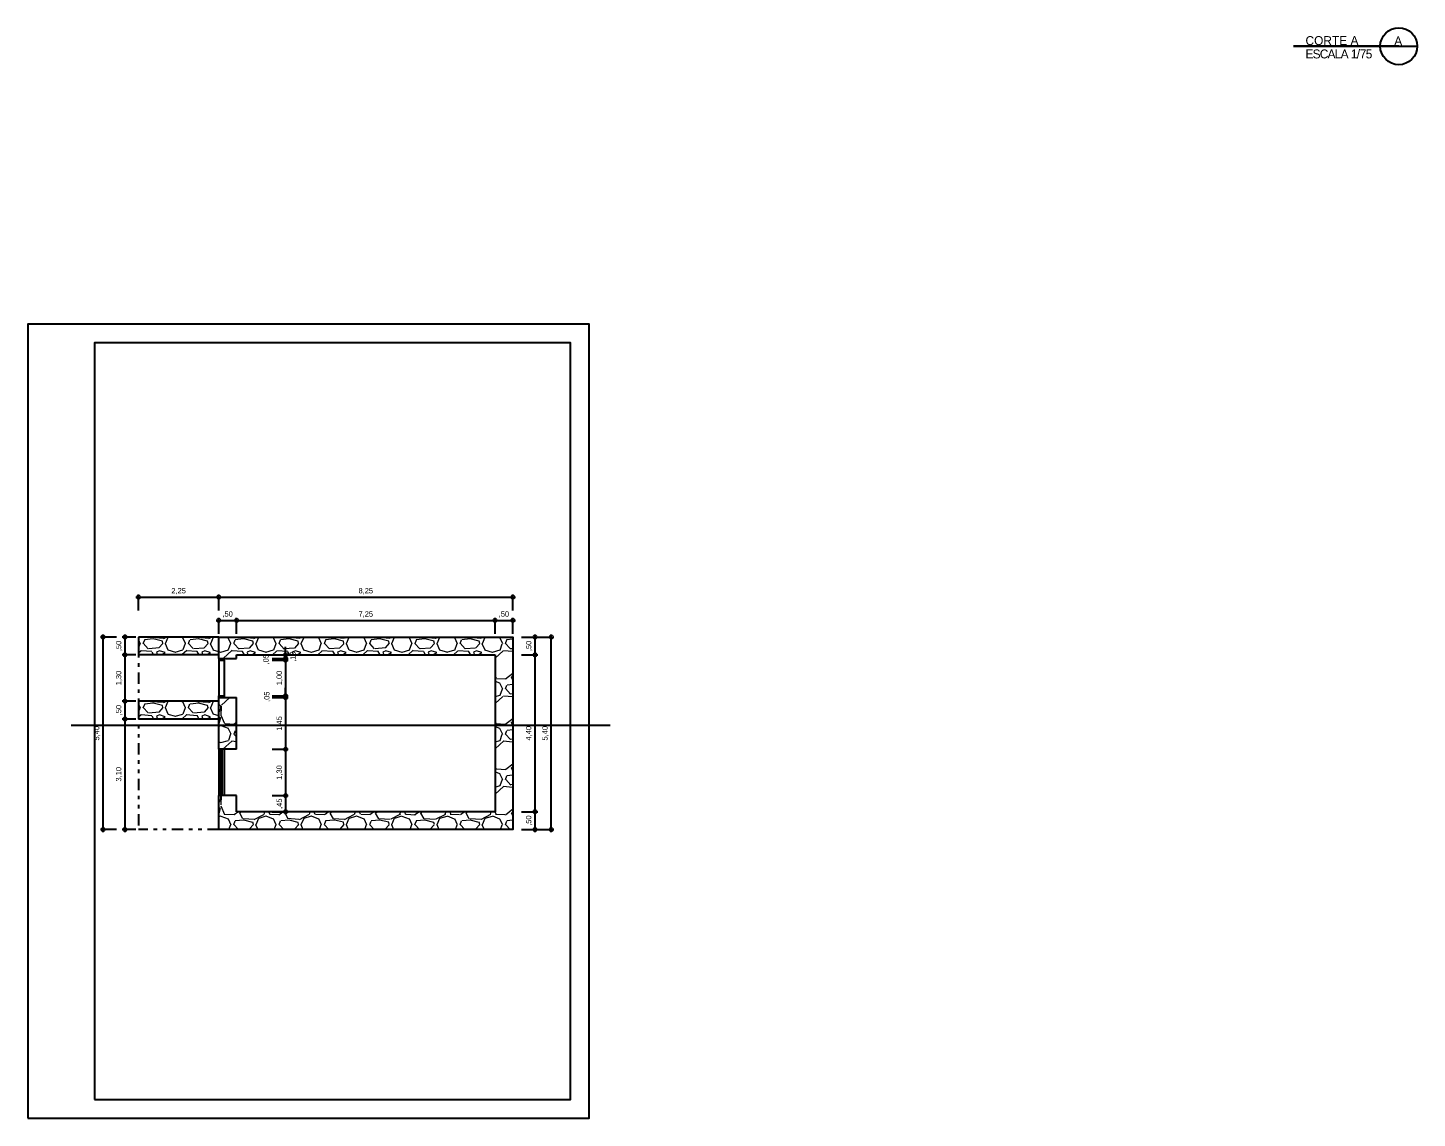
# Model space of a CAD drawing. Header units: metres. Extents: x 6220 to 6377, y 4091 to 4165.
# Drawn here: x 6220.35 to 6259.33, y 4090.82 to 4121.4 of the extents above; entities that cross this region are included whole.
import ezdxf

# ---------------------------------------------------------------- set-up
doc = ezdxf.new("R2010")
doc.units = ezdxf.units.M
doc.header["$LTSCALE"] = 0.05
doc.linetypes.add('DIVIDE2', pattern=[15.875, 6.35, -3.175, 0, -3.175, 0, -3.175])
for name, color, linetype in [('ALV_CT', 4, 'Continuous'), ('ALV_VS', 2, 'Continuous'), ('FINA', 1, 'Continuous'), ('MRG_EXT', 2, 'Continuous'), ('MRG_INT', 4, 'Continuous'), ('PROJ SUP', 11, 'DIVIDE2'), ('SECÇÃO', 3, 'Continuous')]:
    doc.layers.add(name, color=color, linetype=linetype)
doc.layers.add('COTA AZUL', color=5, linetype='Continuous', lineweight=25, true_color=0x0000ff)
doc.layers.add('HATCH', color=252, linetype='Continuous', lineweight=20)
doc.styles.add('arial', font='arial.ttf')
doc.styles.add('Winnie2017', font='GOTHIC.TTF')
doc.dimstyles.new('Info 01 - annot', dxfattribs={"dimtxt": 2, "dimasz": 3, "dimexe": 1, "dimexo": 1, "dimgap": 1, "dimtad": 1, "dimzin": 4, "dimtxsty": 'arial', "dimblk": 'DOTSMALL', "dimcen": 2, "dimdle": 1, "dimclrd": 256, "dimclre": 256, "dimclrt": 1, "dimazin": 2, "dimtfac": 0.09, "dimtmove": 2, "dimatfit": 2, "dimfxl": 5, "dimfxlon": 1, "dimtolj": 1, "dimtzin": 4, "dimlwd": -1, "dimarcsym": 1})
pattern_1 = [(228.0127875, (17.6429, -46.23697), (-10.1600000008, -11.4299999993), [0.17086072, -16.91524182]), (184.969741, (17.5286, -46.363974), (15.23999999397, 1.27000007235), [0.29320236, -29.02702445]), (132.5104471, (17.2365, -46.38937), (12.7000000054, -13.9699999951), [0.20674076, -20.4673614]), (267.273689, (16.7412, -46.706874), (1.27000000266, 25.39999999987), [0.26700226, -26.43321871]), (292.8336542, (16.7285, -46.973574), (-6.35000000053, 15.2399999998), [0.26181685, -25.91990387]), (357.273689, (16.8301, -47.214874), (-25.39999999987, 1.27000000266), [0.26700226, -26.43321871]), (37.6942405, (17.0968, -47.227574), (-16.50999999927, -12.70000000095), [0.35309683, -34.95655766]), (72.2553284, (17.3762, -47.011674), (8.8900000024, 27.93999999924), [0.33335976, -33.0026283]), (121.4295656, (17.4778, -46.694174), (-10.16000000144, 16.5099999991), [0.2679065, -26.52277285]), (175.2363583, (17.3381, -46.46557), (13.9699999998, -1.2700000022), [0.30585664, -14.98696847]), (222.3974378, (17.0333, -46.440174), (-15.23999999951, -13.97000000053), [0.39553896, -39.15838626]), (138.8140748, (17.9985, -46.71957), (-8.8899999995, 7.6200000006), [0.13500227, -13.36528291]), (171.4692344, (17.8969, -46.630674), (16.51000000044, -2.5399999971), [0.256841, -25.4273195]), (225, (17.6429, -46.5926), (-2e-16, -1.27), [0.17960467, -1.61644655]), (203.1985905, (17.554, -46.44017), (6.35, 2.5399999996), [0.09672066, -9.57531118]), (291.8014095, (17.4651, -46.47827), (-1.27, 3.81), [0.1367828, -6.7023765]), (30.9637565, (17.5159, -46.60527), (3.81, 2.54), [0.22215983, -7.18314908]), (161.565051, (17.7064, -46.49097), (2.54, -1.27), [0.16064357, -3.85544906]), (16.3895403, (16.7285, -46.478274), (12.7, 3.81), [0.225044, -22.27941334]), (70.346176, (16.9444, -46.41477), (-5.0800000005, -13.9699999998), [0.18879947, -18.69110784]), (293.1985905, (17.7064, -46.23697), (-2.5399999996, 6.35), [0.19344005, -9.4785918]), (343.6104597, (17.7826, -46.414774), (-12.7000000003, 3.8099999991), [0.225044, -22.27941334]), (339.4439548, (16.7285, -47.26567), (-6.35, 2.54), [0.2170176, -10.63386716]), (294.7751406, (16.9317, -47.34187), (-6.3500000076, 13.9699999966), [0.18183606, -18.0017967]), (66.8014095, (17.7191, -47.50697), (2.5399999996, 6.35), [0.19344005, -9.4785918]), (17.3540246, (17.7953, -47.32917), (-16.5099999997, -5.0800000011), [0.21289137, -21.076188]), (69.4439548, (17.0968, -47.50697), (-2.54, -6.35), [0.1085088, -10.74237596]), (101.3099325, (17.6429, -47.50697), (-1.27, 5.08), [0.0647573, -6.41099748]), (165.9637565, (17.6302, -47.44347), (3.81, -1.27), [0.26181685, -4.9745273]), (186.009006, (17.3762, -47.379974), (12.69999999993, 1.27000000066), [0.2426335, -24.02068243]), (303.6900675, (17.5159, -46.71957), (-1.27, 2.54), [0.18316194, -4.39588818]), (353.1572266, (17.6175, -46.871974), (21.59000000013, -2.53999999887), [0.31977838, -31.65800453]), (60.9453959, (17.935, -46.91007), (-5.0800000001, -8.89), [0.13075412, -12.94469616]), (90, (17.9985, -46.7958), (-1.27, 1.27), [0.0762, -1.1938]), (120.2564372, (17.3508, -47.34187), (5.0799999994, -8.8900000004), [0.17643348, -17.46697039]), (48.0127875, (17.2619, -47.18947), (10.1600000008, 11.4299999993), [0.34172144, -16.7443811]), (0, (17.4905, -46.9355), (1.27, 1.27), [0.3302, -0.9398]), (325.3048465, (17.8207, -46.93547), (12.7000000048, -8.8899999931), [0.20080478, -19.87965836]), (254.054604, (17.9858, -47.04977), (-1.27, -5.08), [0.18491454, -9.06082502]), (207.6459754, (17.935, -47.227574), (-24.1300000009, -12.6999999983), [0.30107255, -29.80623221]), (175.42607874, (17.6683, -47.367274), (-16.51, 1.27), [0.31851473, -31.53292323])]

# ---------------------------------------------------------------- blocks, each defined once
blk = doc.blocks.new('_DotSmall')
at = {"color": 0, "linetype": 'ByBlock', "const_width": 0.5}
blk.add_lwpolyline([(-0.0625, 0, 1), (0.0625, 0, 1)], format="xyb", close=True, dxfattribs=at)
blk = doc.blocks.new('*D95')
at = {"layer": 'COTA AZUL', "transparency": 16777216}
blk.add_line((6223.385, 4105.432), (6225.785, 4105.432), dxfattribs=at)
at = {"layer": 'COTA AZUL', "lineweight": -2, "transparency": 16777216}
for p, q in [((6223.46, 4105.057), (6223.46, 4105.507)), ((6225.71, 4105.057), (6225.71, 4105.507))]:
    blk.add_line(p, q, dxfattribs=at)
at = {"layer": 'Defpoints', "color": 0, "transparency": 16777216}
for p in [(6225.71, 4105.432), (6223.46, 4104.313), (6225.71, 4104.313)]:
    blk.add_point(p, dxfattribs=at)
at = {"layer": 'COTA AZUL', "transparency": 16777216, "xscale": 0.225, "yscale": 0.225, "zscale": 0.225, "rotation": 180}
blk.add_blockref('_DotSmall', (6223.46, 4105.432), dxfattribs=at)
at = {"layer": 'COTA AZUL', "transparency": 16777216, "xscale": 0.225, "yscale": 0.225, "zscale": 0.225}
blk.add_blockref('_DotSmall', (6225.71, 4105.432), dxfattribs=at)
at = {"layer": 'COTA AZUL', "color": 1, "transparency": 16777216, "insert": (6224.585, 4105.598), "char_height": 0.15, "attachment_point": 5, "style": 'arial'}
blk.add_mtext('\\A1;2,25', dxfattribs=at)
blk = doc.blocks.new('*D96')
at = {"layer": 'COTA AZUL', "transparency": 16777216}
blk.add_line((6225.635, 4105.432), (6234.035, 4105.432), dxfattribs=at)
at = {"layer": 'COTA AZUL', "lineweight": -2, "transparency": 16777216}
for p, q in [((6225.71, 4105.057), (6225.71, 4105.507)), ((6233.96, 4105.057), (6233.96, 4105.507))]:
    blk.add_line(p, q, dxfattribs=at)
at = {"layer": 'Defpoints', "color": 0, "transparency": 16777216}
for p in [(6233.96, 4105.432), (6225.71, 4104.313), (6233.96, 4104.313)]:
    blk.add_point(p, dxfattribs=at)
at = {"layer": 'COTA AZUL', "transparency": 16777216, "xscale": 0.225, "yscale": 0.225, "zscale": 0.225, "rotation": 180}
blk.add_blockref('_DotSmall', (6225.71, 4105.432), dxfattribs=at)
at = {"layer": 'COTA AZUL', "transparency": 16777216, "xscale": 0.225, "yscale": 0.225, "zscale": 0.225}
blk.add_blockref('_DotSmall', (6233.96, 4105.432), dxfattribs=at)
at = {"layer": 'COTA AZUL', "color": 1, "transparency": 16777216, "insert": (6229.835, 4105.598), "char_height": 0.15, "attachment_point": 5, "style": 'arial'}
blk.add_mtext('\\A1;8,25', dxfattribs=at)
blk = doc.blocks.new('*D97')
at = {"layer": 'COTA AZUL', "lineweight": -2, "transparency": 16777216}
for p, q in [((6225.71, 4104.405), (6225.71, 4104.855)), ((6226.21, 4104.405), (6226.21, 4104.855))]:
    blk.add_line(p, q, dxfattribs=at)
at = {"layer": 'COTA AZUL', "transparency": 16777216}
blk.add_line((6225.635, 4104.78), (6226.285, 4104.78), dxfattribs=at)
at = {"layer": 'Defpoints', "color": 0, "transparency": 16777216}
for p in [(6226.21, 4104.78), (6225.71, 4104.313), (6226.21, 4103.763)]:
    blk.add_point(p, dxfattribs=at)
at = {"layer": 'COTA AZUL', "transparency": 16777216, "xscale": 0.225, "yscale": 0.225, "zscale": 0.225, "rotation": 180}
blk.add_blockref('_DotSmall', (6225.71, 4104.78), dxfattribs=at)
at = {"layer": 'COTA AZUL', "transparency": 16777216, "xscale": 0.225, "yscale": 0.225, "zscale": 0.225}
blk.add_blockref('_DotSmall', (6226.21, 4104.78), dxfattribs=at)
at = {"layer": 'COTA AZUL', "color": 1, "transparency": 16777216, "insert": (6225.96, 4104.945), "char_height": 0.15, "attachment_point": 5, "style": 'arial'}
blk.add_mtext('\\A1;,50', dxfattribs=at)
blk = doc.blocks.new('*D98')
at = {"layer": 'COTA AZUL', "lineweight": -2, "transparency": 16777216}
for p, q in [((6226.21, 4104.405), (6226.21, 4104.855)), ((6233.46, 4104.405), (6233.46, 4104.855))]:
    blk.add_line(p, q, dxfattribs=at)
at = {"layer": 'COTA AZUL', "transparency": 16777216}
blk.add_line((6226.135, 4104.78), (6233.535, 4104.78), dxfattribs=at)
at = {"layer": 'Defpoints', "color": 0, "transparency": 16777216}
for p in [(6233.46, 4104.78), (6226.21, 4103.763), (6233.46, 4103.716)]:
    blk.add_point(p, dxfattribs=at)
at = {"layer": 'COTA AZUL', "transparency": 16777216, "xscale": 0.225, "yscale": 0.225, "zscale": 0.225, "rotation": 180}
blk.add_blockref('_DotSmall', (6226.21, 4104.78), dxfattribs=at)
at = {"layer": 'COTA AZUL', "transparency": 16777216, "xscale": 0.225, "yscale": 0.225, "zscale": 0.225}
blk.add_blockref('_DotSmall', (6233.46, 4104.78), dxfattribs=at)
at = {"layer": 'COTA AZUL', "color": 1, "transparency": 16777216, "insert": (6229.835, 4104.945), "char_height": 0.15, "attachment_point": 5, "style": 'arial'}
blk.add_mtext('\\A1;7,25', dxfattribs=at)
blk = doc.blocks.new('*D99')
at = {"layer": 'COTA AZUL', "lineweight": -2, "transparency": 16777216}
for p, q in [((6233.46, 4104.405), (6233.46, 4104.855)), ((6233.96, 4104.405), (6233.96, 4104.855))]:
    blk.add_line(p, q, dxfattribs=at)
at = {"layer": 'COTA AZUL', "transparency": 16777216}
blk.add_line((6233.385, 4104.78), (6234.035, 4104.78), dxfattribs=at)
at = {"layer": 'Defpoints', "color": 0, "transparency": 16777216}
for p in [(6233.96, 4104.78), (6233.96, 4104.313), (6233.46, 4103.716)]:
    blk.add_point(p, dxfattribs=at)
at = {"layer": 'COTA AZUL', "transparency": 16777216, "xscale": 0.225, "yscale": 0.225, "zscale": 0.225, "rotation": 180}
blk.add_blockref('_DotSmall', (6233.46, 4104.78), dxfattribs=at)
at = {"layer": 'COTA AZUL', "transparency": 16777216, "xscale": 0.225, "yscale": 0.225, "zscale": 0.225}
blk.add_blockref('_DotSmall', (6233.96, 4104.78), dxfattribs=at)
at = {"layer": 'COTA AZUL', "color": 1, "transparency": 16777216, "insert": (6233.71, 4104.945), "char_height": 0.15, "attachment_point": 5, "style": 'arial'}
blk.add_mtext('\\A1;,50', dxfattribs=at)
blk = doc.blocks.new('*D100')
at = {"layer": 'COTA AZUL', "lineweight": -2, "transparency": 16777216}
for p, q in [((6234.207, 4099.413), (6234.657, 4099.413)), ((6234.207, 4098.913), (6234.657, 4098.913))]:
    blk.add_line(p, q, dxfattribs=at)
at = {"layer": 'COTA AZUL', "transparency": 16777216}
blk.add_line((6234.582, 4098.838), (6234.582, 4099.488), dxfattribs=at)
at = {"layer": 'Defpoints', "color": 0, "transparency": 16777216}
for p in [(6233.46, 4099.413), (6234.582, 4099.413), (6233.96, 4098.913)]:
    blk.add_point(p, dxfattribs=at)
at = {"layer": 'COTA AZUL', "transparency": 16777216, "xscale": 0.225, "yscale": 0.225, "zscale": 0.225}
for p, rotation in [((6234.582, 4099.413), 90), ((6234.582, 4098.913), 270)]:
    blk.add_blockref('_DotSmall', p, dxfattribs=dict(at, rotation=rotation))
at = {"layer": 'COTA AZUL', "color": 1, "transparency": 16777216, "insert": (6234.417, 4099.163), "char_height": 0.15, "attachment_point": 5, "rotation": 90, "style": 'arial'}
blk.add_mtext('\\A1;,50', dxfattribs=at)
blk = doc.blocks.new('*D101')
at = {"layer": 'COTA AZUL', "lineweight": -2, "transparency": 16777216}
for p, q in [((6234.207, 4103.813), (6234.657, 4103.813)), ((6234.207, 4099.413), (6234.657, 4099.413))]:
    blk.add_line(p, q, dxfattribs=at)
at = {"layer": 'COTA AZUL', "transparency": 16777216}
blk.add_line((6234.582, 4099.338), (6234.582, 4103.888), dxfattribs=at)
at = {"layer": 'Defpoints', "color": 0, "transparency": 16777216}
for p in [(6233.46, 4103.813), (6234.582, 4103.813), (6233.46, 4099.413)]:
    blk.add_point(p, dxfattribs=at)
at = {"layer": 'COTA AZUL', "transparency": 16777216, "xscale": 0.225, "yscale": 0.225, "zscale": 0.225}
for p, rotation in [((6234.582, 4103.813), 90), ((6234.582, 4099.413), 270)]:
    blk.add_blockref('_DotSmall', p, dxfattribs=dict(at, rotation=rotation))
at = {"layer": 'COTA AZUL', "color": 1, "transparency": 16777216, "insert": (6234.417, 4101.613), "char_height": 0.15, "attachment_point": 5, "rotation": 90, "style": 'arial'}
blk.add_mtext('\\A1;4,40', dxfattribs=at)
blk = doc.blocks.new('*D102')
at = {"layer": 'COTA AZUL', "lineweight": -2, "transparency": 16777216}
for p, q in [((6234.207, 4104.313), (6234.657, 4104.313)), ((6234.207, 4103.813), (6234.657, 4103.813))]:
    blk.add_line(p, q, dxfattribs=at)
at = {"layer": 'COTA AZUL', "transparency": 16777216}
blk.add_line((6234.582, 4103.738), (6234.582, 4104.388), dxfattribs=at)
at = {"layer": 'Defpoints', "color": 0, "transparency": 16777216}
for p in [(6233.96, 4104.313), (6234.582, 4104.313), (6233.46, 4103.813)]:
    blk.add_point(p, dxfattribs=at)
at = {"layer": 'COTA AZUL', "transparency": 16777216, "xscale": 0.225, "yscale": 0.225, "zscale": 0.225}
for p, rotation in [((6234.582, 4104.313), 90), ((6234.582, 4103.813), 270)]:
    blk.add_blockref('_DotSmall', p, dxfattribs=dict(at, rotation=rotation))
at = {"layer": 'COTA AZUL', "color": 1, "transparency": 16777216, "insert": (6234.417, 4104.063), "char_height": 0.15, "attachment_point": 5, "rotation": 90, "style": 'arial'}
blk.add_mtext('\\A1;,50', dxfattribs=at)
blk = doc.blocks.new('*D103')
at = {"layer": 'COTA AZUL', "lineweight": -2, "transparency": 16777216}
for p, q in [((6234.664, 4104.313), (6235.114, 4104.313)), ((6234.664, 4098.913), (6235.114, 4098.913))]:
    blk.add_line(p, q, dxfattribs=at)
at = {"layer": 'COTA AZUL', "transparency": 16777216}
blk.add_line((6235.039, 4098.838), (6235.039, 4104.388), dxfattribs=at)
at = {"layer": 'Defpoints', "color": 0, "transparency": 16777216}
for p in [(6233.96, 4104.313), (6235.039, 4104.313), (6233.96, 4098.913)]:
    blk.add_point(p, dxfattribs=at)
at = {"layer": 'COTA AZUL', "transparency": 16777216, "xscale": 0.225, "yscale": 0.225, "zscale": 0.225}
for p, rotation in [((6235.039, 4104.313), 90), ((6235.039, 4098.913), 270)]:
    blk.add_blockref('_DotSmall', p, dxfattribs=dict(at, rotation=rotation))
at = {"layer": 'COTA AZUL', "color": 1, "transparency": 16777216, "insert": (6234.874, 4101.613), "char_height": 0.15, "attachment_point": 5, "rotation": 90, "style": 'arial'}
blk.add_mtext('\\A1;5,40', dxfattribs=at)
blk = doc.blocks.new('*D104')
at = {"layer": 'COTA AZUL', "lineweight": -2, "transparency": 16777216}
for p, q in [((6223.385, 4104.313), (6223.005, 4104.313)), ((6223.385, 4103.813), (6223.005, 4103.813))]:
    blk.add_line(p, q, dxfattribs=at)
at = {"layer": 'COTA AZUL', "transparency": 16777216}
blk.add_line((6223.08, 4104.388), (6223.08, 4103.738), dxfattribs=at)
at = {"layer": 'Defpoints', "color": 0, "transparency": 16777216}
for p in [(6223.46, 4104.313), (6223.08, 4103.813), (6223.46, 4103.813)]:
    blk.add_point(p, dxfattribs=at)
at = {"layer": 'COTA AZUL', "transparency": 16777216, "xscale": 0.225, "yscale": 0.225, "zscale": 0.225}
for p, rotation in [((6223.08, 4104.313), 90), ((6223.08, 4103.813), 270)]:
    blk.add_blockref('_DotSmall', p, dxfattribs=dict(at, rotation=rotation))
at = {"layer": 'COTA AZUL', "color": 1, "transparency": 16777216, "insert": (6222.915, 4104.063), "char_height": 0.15, "attachment_point": 5, "rotation": 90, "style": 'arial'}
blk.add_mtext('\\A1;,50', dxfattribs=at)
blk = doc.blocks.new('*D105')
at = {"layer": 'COTA AZUL', "lineweight": -2, "transparency": 16777216}
for p, q in [((6223.385, 4103.813), (6223.005, 4103.813)), ((6223.385, 4102.513), (6223.005, 4102.513))]:
    blk.add_line(p, q, dxfattribs=at)
at = {"layer": 'COTA AZUL', "transparency": 16777216}
blk.add_line((6223.08, 4103.888), (6223.08, 4102.438), dxfattribs=at)
at = {"layer": 'Defpoints', "color": 0, "transparency": 16777216}
for p in [(6223.46, 4103.813), (6223.08, 4102.513), (6223.46, 4102.513)]:
    blk.add_point(p, dxfattribs=at)
at = {"layer": 'COTA AZUL', "transparency": 16777216, "xscale": 0.225, "yscale": 0.225, "zscale": 0.225}
for p, rotation in [((6223.08, 4103.813), 90), ((6223.08, 4102.513), 270)]:
    blk.add_blockref('_DotSmall', p, dxfattribs=dict(at, rotation=rotation))
at = {"layer": 'COTA AZUL', "color": 1, "transparency": 16777216, "insert": (6222.915, 4103.163), "char_height": 0.15, "attachment_point": 5, "rotation": 90, "style": 'arial'}
blk.add_mtext('\\A1;1,30', dxfattribs=at)
blk = doc.blocks.new('*D106')
at = {"layer": 'COTA AZUL', "lineweight": -2, "transparency": 16777216}
for p, q in [((6223.385, 4102.513), (6223.005, 4102.513)), ((6223.385, 4102.013), (6223.005, 4102.013))]:
    blk.add_line(p, q, dxfattribs=at)
at = {"layer": 'COTA AZUL', "transparency": 16777216}
blk.add_line((6223.08, 4102.588), (6223.08, 4101.938), dxfattribs=at)
at = {"layer": 'Defpoints', "color": 0, "transparency": 16777216}
for p in [(6223.46, 4102.513), (6223.08, 4102.013), (6223.46, 4102.013)]:
    blk.add_point(p, dxfattribs=at)
at = {"layer": 'COTA AZUL', "transparency": 16777216, "xscale": 0.225, "yscale": 0.225, "zscale": 0.225}
for p, rotation in [((6223.08, 4102.513), 90), ((6223.08, 4102.013), 270)]:
    blk.add_blockref('_DotSmall', p, dxfattribs=dict(at, rotation=rotation))
at = {"layer": 'COTA AZUL', "color": 1, "transparency": 16777216, "insert": (6222.915, 4102.263), "char_height": 0.15, "attachment_point": 5, "rotation": 90, "style": 'arial'}
blk.add_mtext('\\A1;,50', dxfattribs=at)
blk = doc.blocks.new('*D107')
at = {"layer": 'COTA AZUL', "lineweight": -2, "transparency": 16777216}
for p, q in [((6223.385, 4102.013), (6223.005, 4102.013)), ((6223.385, 4098.913), (6223.005, 4098.913))]:
    blk.add_line(p, q, dxfattribs=at)
at = {"layer": 'COTA AZUL', "transparency": 16777216}
blk.add_line((6223.08, 4102.088), (6223.08, 4098.838), dxfattribs=at)
at = {"layer": 'Defpoints', "color": 0, "transparency": 16777216}
for p in [(6223.46, 4102.013), (6223.08, 4098.913), (6223.46, 4098.913)]:
    blk.add_point(p, dxfattribs=at)
at = {"layer": 'COTA AZUL', "transparency": 16777216, "xscale": 0.225, "yscale": 0.225, "zscale": 0.225}
for p, rotation in [((6223.08, 4102.013), 90), ((6223.08, 4098.913), 270)]:
    blk.add_blockref('_DotSmall', p, dxfattribs=dict(at, rotation=rotation))
at = {"layer": 'COTA AZUL', "color": 1, "transparency": 16777216, "insert": (6222.915, 4100.463), "char_height": 0.15, "attachment_point": 5, "rotation": 90, "style": 'arial'}
blk.add_mtext('\\A1;3,10', dxfattribs=at)
blk = doc.blocks.new('*D108')
at = {"layer": 'COTA AZUL', "lineweight": -2, "transparency": 16777216}
for p, q in [((6222.84, 4104.313), (6222.39, 4104.313)), ((6222.84, 4098.913), (6222.39, 4098.913))]:
    blk.add_line(p, q, dxfattribs=at)
at = {"layer": 'COTA AZUL', "transparency": 16777216}
blk.add_line((6222.465, 4098.838), (6222.465, 4104.388), dxfattribs=at)
at = {"layer": 'Defpoints', "color": 0, "transparency": 16777216}
for p in [(6222.465, 4104.313), (6223.46, 4104.313), (6223.46, 4098.913)]:
    blk.add_point(p, dxfattribs=at)
at = {"layer": 'COTA AZUL', "transparency": 16777216, "xscale": 0.225, "yscale": 0.225, "zscale": 0.225}
for p, rotation in [((6222.465, 4104.313), 90), ((6222.465, 4098.913), 270)]:
    blk.add_blockref('_DotSmall', p, dxfattribs=dict(at, rotation=rotation))
at = {"layer": 'COTA AZUL', "color": 1, "transparency": 16777216, "insert": (6222.299, 4101.613), "char_height": 0.15, "attachment_point": 5, "rotation": 90, "style": 'arial'}
blk.add_mtext('\\A1;5,40', dxfattribs=at)
blk = doc.blocks.new('*D109')
at = {"layer": 'COTA AZUL', "lineweight": -2, "transparency": 16777216}
for p, q in [((6227.21, 4103.813), (6227.66, 4103.813)), ((6227.21, 4103.713), (6227.66, 4103.713))]:
    blk.add_line(p, q, dxfattribs=at)
at = {"layer": 'COTA AZUL', "transparency": 16777216}
for p, q in [((6227.585, 4103.813), (6227.585, 4104.038)), ((6227.585, 4103.813), (6227.585, 4103.713)), ((6227.585, 4103.713), (6227.585, 4103.488))]:
    blk.add_line(p, q, dxfattribs=at)
at = {"layer": 'Defpoints', "color": 0, "transparency": 16777216}
for p in [(6226.21, 4103.813), (6226.21, 4103.713), (6227.585, 4103.713)]:
    blk.add_point(p, dxfattribs=at)
at = {"layer": 'COTA AZUL', "transparency": 16777216, "xscale": 0.225, "yscale": 0.225, "zscale": 0.225}
for p, rotation in [((6227.585, 4103.813), 270), ((6227.585, 4103.713), 90)]:
    blk.add_blockref('_DotSmall', p, dxfattribs=dict(at, rotation=rotation))
at = {"layer": 'COTA AZUL', "color": 1, "transparency": 16777216, "insert": (6227.803, 4103.763), "char_height": 0.15, "attachment_point": 5, "rotation": 90, "style": 'arial'}
blk.add_mtext('\\A1;,10', dxfattribs=at)
blk = doc.blocks.new('*D110')
at = {"layer": 'COTA AZUL', "lineweight": -2, "transparency": 16777216}
for p, q in [((6227.21, 4103.713), (6227.66, 4103.713)), ((6227.21, 4103.663), (6227.66, 4103.663))]:
    blk.add_line(p, q, dxfattribs=at)
at = {"layer": 'COTA AZUL', "transparency": 16777216}
for p, q in [((6227.585, 4103.713), (6227.585, 4103.938)), ((6227.585, 4103.713), (6227.585, 4103.663)), ((6227.585, 4103.663), (6227.585, 4103.438))]:
    blk.add_line(p, q, dxfattribs=at)
at = {"layer": 'Defpoints', "color": 0, "transparency": 16777216}
for p in [(6225.86, 4103.663), (6226.21, 4103.713), (6227.585, 4103.663)]:
    blk.add_point(p, dxfattribs=at)
at = {"layer": 'COTA AZUL', "transparency": 16777216, "xscale": 0.225, "yscale": 0.225, "zscale": 0.225}
for p, rotation in [((6227.585, 4103.713), 270), ((6227.585, 4103.663), 90)]:
    blk.add_blockref('_DotSmall', p, dxfattribs=dict(at, rotation=rotation))
at = {"layer": 'COTA AZUL', "color": 1, "transparency": 16777216, "insert": (6227.049, 4103.688), "char_height": 0.15, "attachment_point": 5, "rotation": 90, "style": 'arial'}
blk.add_mtext('\\A1;,05', dxfattribs=at)
blk = doc.blocks.new('*D111')
at = {"layer": 'COTA AZUL', "lineweight": -2, "transparency": 16777216}
for p, q in [((6227.21, 4103.663), (6227.66, 4103.663)), ((6227.21, 4102.663), (6227.66, 4102.663))]:
    blk.add_line(p, q, dxfattribs=at)
at = {"layer": 'COTA AZUL', "transparency": 16777216}
blk.add_line((6227.585, 4103.738), (6227.585, 4102.588), dxfattribs=at)
at = {"layer": 'Defpoints', "color": 0, "transparency": 16777216}
for p in [(6225.86, 4103.663), (6225.86, 4102.663), (6227.585, 4102.663)]:
    blk.add_point(p, dxfattribs=at)
at = {"layer": 'COTA AZUL', "transparency": 16777216, "xscale": 0.225, "yscale": 0.225, "zscale": 0.225}
for p, rotation in [((6227.585, 4103.663), 90), ((6227.585, 4102.663), 270)]:
    blk.add_blockref('_DotSmall', p, dxfattribs=dict(at, rotation=rotation))
at = {"layer": 'COTA AZUL', "color": 1, "transparency": 16777216, "insert": (6227.42, 4103.163), "char_height": 0.15, "attachment_point": 5, "rotation": 90, "style": 'arial'}
blk.add_mtext('\\A1;1,00', dxfattribs=at)
blk = doc.blocks.new('*D112')
at = {"layer": 'COTA AZUL', "transparency": 16777216}
for p, q in [((6227.585, 4102.663), (6227.585, 4102.888)), ((6227.585, 4102.663), (6227.585, 4102.613)), ((6227.585, 4102.613), (6227.585, 4102.388))]:
    blk.add_line(p, q, dxfattribs=at)
at = {"layer": 'COTA AZUL', "lineweight": -2, "transparency": 16777216}
for p, q in [((6227.21, 4102.663), (6227.66, 4102.663)), ((6227.21, 4102.613), (6227.66, 4102.613))]:
    blk.add_line(p, q, dxfattribs=at)
at = {"layer": 'Defpoints', "color": 0, "transparency": 16777216}
for p in [(6225.86, 4102.663), (6226.21, 4102.613), (6227.585, 4102.613)]:
    blk.add_point(p, dxfattribs=at)
at = {"layer": 'COTA AZUL', "transparency": 16777216, "xscale": 0.225, "yscale": 0.225, "zscale": 0.225}
for p, rotation in [((6227.585, 4102.663), 270), ((6227.585, 4102.613), 90)]:
    blk.add_blockref('_DotSmall', p, dxfattribs=dict(at, rotation=rotation))
at = {"layer": 'COTA AZUL', "color": 1, "transparency": 16777216, "insert": (6227.072, 4102.638), "char_height": 0.15, "attachment_point": 5, "rotation": 90, "style": 'arial'}
blk.add_mtext('\\A1;,05', dxfattribs=at)
blk = doc.blocks.new('*D113')
at = {"layer": 'COTA AZUL', "lineweight": -2, "transparency": 16777216}
for p, q in [((6227.21, 4102.613), (6227.66, 4102.613)), ((6227.21, 4101.163), (6227.66, 4101.163))]:
    blk.add_line(p, q, dxfattribs=at)
at = {"layer": 'COTA AZUL', "transparency": 16777216}
blk.add_line((6227.585, 4102.688), (6227.585, 4101.088), dxfattribs=at)
at = {"layer": 'Defpoints', "color": 0, "transparency": 16777216}
for p in [(6226.21, 4102.613), (6226.21, 4101.163), (6227.585, 4101.163)]:
    blk.add_point(p, dxfattribs=at)
at = {"layer": 'COTA AZUL', "transparency": 16777216, "xscale": 0.225, "yscale": 0.225, "zscale": 0.225}
for p, rotation in [((6227.585, 4102.613), 90), ((6227.585, 4101.163), 270)]:
    blk.add_blockref('_DotSmall', p, dxfattribs=dict(at, rotation=rotation))
at = {"layer": 'COTA AZUL', "color": 1, "transparency": 16777216, "insert": (6227.42, 4101.888), "char_height": 0.15, "attachment_point": 5, "rotation": 90, "style": 'arial'}
blk.add_mtext('\\A1;1,45', dxfattribs=at)
blk = doc.blocks.new('*D114')
at = {"layer": 'COTA AZUL', "lineweight": -2, "transparency": 16777216}
for p, q in [((6227.21, 4101.163), (6227.66, 4101.163)), ((6227.21, 4099.863), (6227.66, 4099.863))]:
    blk.add_line(p, q, dxfattribs=at)
at = {"layer": 'COTA AZUL', "transparency": 16777216}
blk.add_line((6227.585, 4101.238), (6227.585, 4099.788), dxfattribs=at)
at = {"layer": 'Defpoints', "color": 0, "transparency": 16777216}
for p in [(6226.21, 4101.163), (6226.21, 4099.863), (6227.585, 4099.863)]:
    blk.add_point(p, dxfattribs=at)
at = {"layer": 'COTA AZUL', "transparency": 16777216, "xscale": 0.225, "yscale": 0.225, "zscale": 0.225}
for p, rotation in [((6227.585, 4101.163), 90), ((6227.585, 4099.863), 270)]:
    blk.add_blockref('_DotSmall', p, dxfattribs=dict(at, rotation=rotation))
at = {"layer": 'COTA AZUL', "color": 1, "transparency": 16777216, "insert": (6227.42, 4100.513), "char_height": 0.15, "attachment_point": 5, "rotation": 90, "style": 'arial'}
blk.add_mtext('\\A1;1,30', dxfattribs=at)
blk = doc.blocks.new('*D115')
at = {"layer": 'COTA AZUL', "lineweight": -2, "transparency": 16777216}
for p, q in [((6227.21, 4099.863), (6227.66, 4099.863)), ((6227.21, 4099.413), (6227.66, 4099.413))]:
    blk.add_line(p, q, dxfattribs=at)
at = {"layer": 'COTA AZUL', "transparency": 16777216}
blk.add_line((6227.585, 4099.938), (6227.585, 4099.338), dxfattribs=at)
at = {"layer": 'Defpoints', "color": 0, "transparency": 16777216}
for p in [(6226.21, 4099.863), (6226.244, 4099.413), (6227.585, 4099.413)]:
    blk.add_point(p, dxfattribs=at)
at = {"layer": 'COTA AZUL', "transparency": 16777216, "xscale": 0.225, "yscale": 0.225, "zscale": 0.225}
for p, rotation in [((6227.585, 4099.863), 90), ((6227.585, 4099.413), 270)]:
    blk.add_blockref('_DotSmall', p, dxfattribs=dict(at, rotation=rotation))
at = {"layer": 'COTA AZUL', "color": 1, "transparency": 16777216, "insert": (6227.421, 4099.638), "char_height": 0.15, "attachment_point": 5, "rotation": 90, "style": 'arial'}
blk.add_mtext('\\A1;,45', dxfattribs=at)
blk = doc.blocks.new('A4')
at = {"layer": 'MRG_EXT'}
blk.add_lwpolyline([(-0.21, 0), (0, 0), (0, 0.297), (-0.21, 0.297)], close=True, dxfattribs=at)
at = {"layer": 'MRG_INT'}
blk.add_lwpolyline([(-0.185, 0.007), (-0.007, 0.007), (-0.007, 0.29), (-0.185, 0.29)], close=True, dxfattribs=at)

msp = doc.modelspace()

# ---------------------------------------------------------------- hatches: boundary and pattern name
at = {"layer": 'HATCH', "transparency": 33554587}
h = msp.add_hatch(dxfattribs=at)
h.set_pattern_fill('GRAVEL', color=256, scale=0.05)
h.set_pattern_definition(pattern_1)
h.paths.add_polyline_path([(6225.707, 4104.313), (6223.46, 4104.313), (6223.46, 4103.813), (6225.707, 4103.813)])
h = msp.add_hatch(dxfattribs=at)
h.set_pattern_fill('GRAVEL', color=256, scale=0.05)
h.set_pattern_definition(pattern_1)
h.paths.add_polyline_path([(6226.21, 4099.863), (6225.71, 4099.863), (6225.71, 4098.913), (6233.96, 4098.913), (6233.96, 4104.313), (6225.71, 4104.313), (6225.71, 4103.713), (6226.21, 4103.713), (6226.21, 4103.813), (6233.46, 4103.813), (6233.46, 4099.413), (6226.21, 4099.413)])
h = msp.add_hatch(color=256, dxfattribs=at)
h.dxf.hatch_style = 1
h.paths.add_polyline_path([(6225.86, 4103.713), (6225.71, 4103.713), (6225.71, 4103.663), (6225.86, 4103.663)])
h = msp.add_hatch(dxfattribs=at)
h.set_pattern_fill('GRAVEL', color=256, scale=0.05)
h.set_pattern_definition([(228.0127875, (17.6429, -48.03697), (-10.1600000008, -11.4299999993), [0.17086072, -16.91524182]), (184.969741, (17.5286, -48.163974), (15.23999999397, 1.27000007235), [0.29320236, -29.02702445]), (132.5104471, (17.2365, -48.18937), (12.7000000054, -13.9699999951), [0.20674076, -20.4673614]), (267.273689, (16.7412, -48.506874), (1.27000000266, 25.39999999987), [0.26700226, -26.43321871]), (292.8336542, (16.7285, -48.773574), (-6.35000000053, 15.2399999998), [0.26181685, -25.91990387]), (357.273689, (16.8301, -49.014874), (-25.39999999987, 1.27000000266), [0.26700226, -26.43321871]), (37.6942405, (17.0968, -49.027574), (-16.50999999927, -12.70000000095), [0.35309683, -34.95655766]), (72.2553284, (17.3762, -48.811674), (8.8900000024, 27.93999999924), [0.33335976, -33.0026283]), (121.4295656, (17.4778, -48.494174), (-10.16000000144, 16.5099999991), [0.2679065, -26.52277285]), (175.2363583, (17.3381, -48.26557), (13.9699999998, -1.2700000022), [0.30585664, -14.98696847]), (222.3974378, (17.0333, -48.240174), (-15.23999999951, -13.97000000053), [0.39553896, -39.15838626]), (138.8140748, (17.9985, -48.51957), (-8.8899999995, 7.6200000006), [0.13500227, -13.36528291]), (171.4692344, (17.8969, -48.430674), (16.51000000044, -2.5399999971), [0.256841, -25.4273195]), (225, (17.6429, -48.3926), (-2e-16, -1.27), [0.17960467, -1.61644655]), (203.1985905, (17.554, -48.24017), (6.35, 2.5399999996), [0.09672066, -9.57531118]), (291.8014095, (17.4651, -48.27827), (-1.27, 3.81), [0.1367828, -6.7023765]), (30.9637565, (17.5159, -48.40527), (3.81, 2.54), [0.22215983, -7.18314908]), (161.565051, (17.7064, -48.29097), (2.54, -1.27), [0.16064357, -3.85544906]), (16.3895403, (16.7285, -48.278274), (12.7, 3.81), [0.225044, -22.27941334]), (70.346176, (16.9444, -48.21477), (-5.0800000005, -13.9699999998), [0.18879947, -18.69110784]), (293.1985905, (17.7064, -48.03697), (-2.5399999996, 6.35), [0.19344005, -9.4785918]), (343.6104597, (17.7826, -48.214774), (-12.7000000003, 3.8099999991), [0.225044, -22.27941334]), (339.4439548, (16.7285, -49.06567), (-6.35, 2.54), [0.2170176, -10.63386716]), (294.7751406, (16.9317, -49.14187), (-6.3500000076, 13.9699999966), [0.18183606, -18.0017967]), (66.8014095, (17.7191, -49.30697), (2.5399999996, 6.35), [0.19344005, -9.4785918]), (17.3540246, (17.7953, -49.12917), (-16.5099999997, -5.0800000011), [0.21289137, -21.076188]), (69.4439548, (17.0968, -49.30697), (-2.54, -6.35), [0.1085088, -10.74237596]), (101.3099325, (17.6429, -49.30697), (-1.27, 5.08), [0.0647573, -6.41099748]), (165.9637565, (17.6302, -49.24347), (3.81, -1.27), [0.26181685, -4.9745273]), (186.009006, (17.3762, -49.179974), (12.69999999993, 1.27000000066), [0.2426335, -24.02068243]), (303.6900675, (17.5159, -48.51957), (-1.27, 2.54), [0.18316194, -4.39588818]), (353.1572266, (17.6175, -48.671974), (21.59000000013, -2.53999999887), [0.31977838, -31.65800453]), (60.9453959, (17.935, -48.71007), (-5.0800000001, -8.89), [0.13075412, -12.94469616]), (90, (17.9985, -48.5958), (-1.27, 1.27), [0.0762, -1.1938]), (120.2564372, (17.3508, -49.14187), (5.0799999994, -8.8900000004), [0.17643348, -17.46697039]), (48.0127875, (17.2619, -48.98947), (10.1600000008, 11.4299999993), [0.34172144, -16.7443811]), (0, (17.4905, -48.7355), (1.27, 1.27), [0.3302, -0.9398]), (325.3048465, (17.8207, -48.73547), (12.7000000048, -8.8899999931), [0.20080478, -19.87965836]), (254.054604, (17.9858, -48.84977), (-1.27, -5.08), [0.18491454, -9.06082502]), (207.6459754, (17.935, -49.027574), (-24.1300000009, -12.6999999983), [0.30107255, -29.80623221]), (175.42607874, (17.6683, -49.167274), (-16.51, 1.27), [0.31851473, -31.53292323])])
h.paths.add_polyline_path([(6225.707, 4102.513), (6223.46, 4102.513), (6223.46, 4102.013), (6225.707, 4102.013)])
h = msp.add_hatch(color=256, dxfattribs=at)
h.dxf.hatch_style = 1
h.paths.add_polyline_path([(6225.86, 4102.663), (6225.71, 4102.663), (6225.71, 4102.613), (6225.86, 4102.613)])
h = msp.add_hatch(dxfattribs=at)
h.set_pattern_fill('GRAVEL', color=256, scale=0.05)
h.set_pattern_definition([(228.0127875, (17.64611, -46.23697), (-10.1600000008, -11.4299999993), [0.17086072, -16.91524182]), (184.969741, (17.53181, -46.363974), (15.23999999397, 1.27000007235), [0.29320236, -29.02702445]), (132.5104471, (17.23971, -46.38937), (12.7000000054, -13.9699999951), [0.20674076, -20.4673614]), (267.273689, (16.74441, -46.706874), (1.27000000266, 25.39999999987), [0.26700226, -26.43321871]), (292.8336542, (16.73171, -46.973574), (-6.35000000053, 15.2399999998), [0.26181685, -25.91990387]), (357.273689, (16.83331, -47.214874), (-25.39999999987, 1.27000000266), [0.26700226, -26.43321871]), (37.6942405, (17.10001, -47.227574), (-16.50999999927, -12.70000000095), [0.35309683, -34.95655766]), (72.2553284, (17.37941, -47.011674), (8.8900000024, 27.93999999924), [0.33335976, -33.0026283]), (121.4295656, (17.48101, -46.694174), (-10.16000000144, 16.5099999991), [0.2679065, -26.52277285]), (175.2363583, (17.34131, -46.46557), (13.9699999998, -1.2700000022), [0.30585664, -14.98696847]), (222.3974378, (17.03651, -46.440174), (-15.23999999951, -13.97000000053), [0.39553896, -39.15838626]), (138.8140748, (18.00171, -46.71957), (-8.8899999995, 7.6200000006), [0.13500227, -13.36528291]), (171.4692344, (17.90011, -46.630674), (16.51000000044, -2.5399999971), [0.256841, -25.4273195]), (225, (17.6461, -46.5926), (-2e-16, -1.27), [0.17960467, -1.61644655]), (203.1985905, (17.55721, -46.44017), (6.35, 2.5399999996), [0.09672066, -9.57531118]), (291.8014095, (17.4683, -46.47827), (-1.27, 3.81), [0.1367828, -6.7023765]), (30.9637565, (17.51911, -46.60527), (3.81, 2.54), [0.22215983, -7.18314908]), (161.565051, (17.7096, -46.49097), (2.54, -1.27), [0.16064357, -3.85544906]), (16.3895403, (16.73171, -46.478274), (12.7, 3.81), [0.225044, -22.27941334]), (70.346176, (16.94761, -46.41477), (-5.0800000005, -13.9699999998), [0.18879947, -18.69110784]), (293.1985905, (17.70961, -46.23697), (-2.5399999996, 6.35), [0.19344005, -9.4785918]), (343.6104597, (17.78581, -46.414774), (-12.7000000003, 3.8099999991), [0.225044, -22.27941334]), (339.4439548, (16.73171, -47.26567), (-6.35, 2.54), [0.2170176, -10.63386716]), (294.7751406, (16.93491, -47.34187), (-6.3500000076, 13.9699999966), [0.18183606, -18.0017967]), (66.8014095, (17.72231, -47.50697), (2.5399999996, 6.35), [0.19344005, -9.4785918]), (17.3540246, (17.79851, -47.32917), (-16.5099999997, -5.0800000011), [0.21289137, -21.076188]), (69.4439548, (17.10001, -47.50697), (-2.54, -6.35), [0.1085088, -10.74237596]), (101.3099325, (17.6461, -47.50697), (-1.27, 5.08), [0.0647573, -6.41099748]), (165.9637565, (17.6334, -47.44347), (3.81, -1.27), [0.26181685, -4.9745273]), (186.009006, (17.37941, -47.379974), (12.69999999993, 1.27000000066), [0.2426335, -24.02068243]), (303.6900675, (17.5191, -46.71957), (-1.27, 2.54), [0.18316194, -4.39588818]), (353.1572266, (17.62071, -46.871974), (21.59000000013, -2.53999999887), [0.31977838, -31.65800453]), (60.9453959, (17.93821, -46.91007), (-5.0800000001, -8.89), [0.13075412, -12.94469616]), (90, (18.0017, -46.7958), (-1.27, 1.27), [0.0762, -1.1938]), (120.2564372, (17.35401, -47.34187), (5.0799999994, -8.8900000004), [0.17643348, -17.46697039]), (48.0127875, (17.26511, -47.18947), (10.1600000008, 11.4299999993), [0.34172144, -16.7443811]), (0, (17.4937, -46.9355), (1.27, 1.27), [0.3302, -0.9398]), (325.3048465, (17.82391, -46.93547), (12.7000000048, -8.8899999931), [0.20080478, -19.87965836]), (254.054604, (17.98901, -47.04977), (-1.27, -5.08), [0.18491454, -9.06082502]), (207.6459754, (17.93821, -47.227574), (-24.1300000009, -12.6999999983), [0.30107255, -29.80623221]), (175.42607874, (17.67151, -47.367274), (-16.51, 1.27), [0.31851473, -31.53292323])])
h.paths.add_polyline_path([(6225.71, 4101.163), (6226.21, 4101.163), (6226.21, 4102.613), (6225.71, 4102.613)])

# ---------------------------------------------------------------- linework, layer by layer
at = {"layer": 'ALV_CT'}
for p, q in [((6225.71, 4103.713), (6225.71, 4104.313)), ((6225.71, 4104.313), (6233.96, 4104.313)), ((6233.96, 4104.313), (6233.96, 4098.913)), ((6225.71, 4103.713), (6226.21, 4103.713)), ((6226.21, 4103.713), (6226.21, 4103.813)), ((6226.21, 4103.813), (6233.46, 4103.813)), ((6233.46, 4103.813), (6233.46, 4099.413)), ((6225.71, 4102.613), (6226.21, 4102.613)), ((6225.71, 4101.163), (6225.71, 4102.613)), ((6226.21, 4101.163), (6226.21, 4102.613)), ((6226.21, 4101.163), (6225.71, 4101.163)), ((6225.71, 4098.913), (6225.71, 4099.863)), ((6226.21, 4099.863), (6225.71, 4099.863)), ((6226.21, 4099.413), (6226.21, 4099.863)), ((6233.46, 4099.413), (6226.21, 4099.413)), ((6233.96, 4098.913), (6225.71, 4098.913))]:
    msp.add_line(p, q, dxfattribs=at)
for points in [[(6225.71, 4103.713), (6225.71, 4104.313), (6233.96, 4104.313), (6233.96, 4098.913), (6225.71, 4098.913), (6225.71, 4099.863)], [(6225.71, 4103.713), (6225.71, 4103.663), (6225.86, 4103.663), (6225.86, 4103.713)], [(6225.71, 4102.613), (6225.71, 4102.663), (6225.86, 4102.663), (6225.86, 4102.613)], [(6225.71, 4101.163), (6225.71, 4102.613)]]:
    msp.add_lwpolyline(points, dxfattribs=at)
at = {"layer": 'ALV_VS'}
for p, q in [((6223.46, 4104.313), (6223.46, 4103.813)), ((6225.71, 4104.313), (6223.46, 4104.313)), ((6225.71, 4103.813), (6223.46, 4103.813)), ((6225.71, 4102.513), (6223.46, 4102.513)), ((6223.46, 4102.513), (6223.46, 4102.013)), ((6221.575, 4101.842), (6236.688, 4101.842)), ((6225.71, 4102.013), (6223.46, 4102.013)), ((6225.71, 4101.163), (6225.71, 4099.863)), ((6225.86, 4101.163), (6225.86, 4099.863))]:
    msp.add_line(p, q, dxfattribs=at)
at = {"layer": 'FINA'}
for p, q in [((6258.811, 4120.884), (6255.854, 4120.884)), ((6255.854, 4120.884), (6259.329, 4120.884)), ((6225.71, 4103.663), (6225.71, 4102.663)), ((6225.86, 4103.663), (6225.86, 4102.663))]:
    msp.add_line(p, q, dxfattribs=at)
msp.add_circle((6258.811, 4120.884), 0.518, dxfattribs=at)
at = {"layer": 'PROJ SUP'}
for p in [(6223.46, 4104.313), (6225.71, 4098.913)]:
    msp.add_line(p, (6223.46, 4098.913), dxfattribs=at)
at = {"layer": 'SECÇÃO'}
for p, q in [((6225.77, 4101.163), (6225.77, 4099.863)), ((6225.8, 4101.163), (6225.8, 4099.863))]:
    msp.add_line(p, q, dxfattribs=at)

# ---------------------------------------------------------------- block references
at = {"layer": 'ALV_VS', "xscale": 75, "yscale": 75, "zscale": 75}
msp.add_blockref('A4', (6236.104, 4090.815), dxfattribs=at)

# ---------------------------------------------------------------- texts
at = {"layer": 'FINA', "char_height": 0.25, "attachment_point": 1, "style": 'Winnie2017'}
for s, width, heights, insert in [('CORTE A', 2.0015, [0], (6256.195, 4121.168)), ('{\\T0.9;ESCALA 1/75}', 2.53613, [0.00483], (6256.195, 4120.793)), ('A', 0.57097, [0], (6258.684, 4121.16))]:
    msp.add_mtext_dynamic_manual_height_columns(s, width=width, gutter_width=12.5, heights=heights, dxfattribs=dict(at, insert=insert))

# ---------------------------------------------------------------- dimensions: what is measured, and where the dimension line sits
at = {"layer": 'COTA AZUL'}
for base, p1, p2, picture, middle in [((6225.71, 4105.432), (6223.46, 4104.313), (6225.71, 4104.313), '*D95', (6224.585, 4105.598)), ((6233.96, 4105.432), (6225.71, 4104.313), (6233.96, 4104.313), '*D96', (6229.835, 4105.598)), ((6226.21, 4104.78), (6225.71, 4104.313), (6226.21, 4103.763), '*D97', (6225.96, 4104.945)), ((6233.46, 4104.78), (6226.21, 4103.763), (6233.46, 4103.716), '*D98', (6229.835, 4104.945)), ((6233.96, 4104.78), (6233.46, 4103.716), (6233.96, 4104.313), '*D99', (6233.71, 4104.945))]:
    dim = msp.add_linear_dim(base=base, p1=p1, p2=p2, dimstyle='Info 01 - annot', dxfattribs=at)
    dim.commit()
    dim.dimension.update_dxf_attribs({"geometry": picture, "text_midpoint": middle})
for base, p1, p2, picture, middle in [((6222.465, 4104.313), (6223.46, 4098.913), (6223.46, 4104.313), '*D108', (6222.299, 4101.613)), ((6223.08, 4103.813), (6223.46, 4104.313), (6223.46, 4103.813), '*D104', (6222.915, 4104.063)), ((6234.582, 4104.313), (6233.46, 4103.813), (6233.96, 4104.313), '*D102', (6234.417, 4104.063)), ((6235.039, 4104.313), (6233.96, 4098.913), (6233.96, 4104.313), '*D103', (6234.874, 4101.613)), ((6223.08, 4102.513), (6223.46, 4103.813), (6223.46, 4102.513), '*D105', (6222.915, 4103.163)), ((6227.585, 4102.663), (6225.86, 4103.663), (6225.86, 4102.663), '*D111', (6227.42, 4103.163)), ((6234.582, 4103.813), (6233.46, 4099.413), (6233.46, 4103.813), '*D101', (6234.417, 4101.613)), ((6223.08, 4102.013), (6223.46, 4102.513), (6223.46, 4102.013), '*D106', (6222.915, 4102.263)), ((6227.585, 4101.163), (6226.21, 4102.613), (6226.21, 4101.163), '*D113', (6227.42, 4101.888)), ((6223.08, 4098.913), (6223.46, 4102.013), (6223.46, 4098.913), '*D107', (6222.915, 4100.463)), ((6227.585, 4099.863), (6226.21, 4101.163), (6226.21, 4099.863), '*D114', (6227.42, 4100.513)), ((6227.585, 4099.413), (6226.21, 4099.863), (6226.244, 4099.413), '*D115', (6227.421, 4099.638)), ((6234.582, 4099.413), (6233.96, 4098.913), (6233.46, 4099.413), '*D100', (6234.417, 4099.163))]:
    dim = msp.add_linear_dim(base=base, p1=p1, p2=p2, angle=90, dimstyle='Info 01 - annot', dxfattribs=at)
    dim.commit()
    dim.dimension.update_dxf_attribs({"geometry": picture, "text_midpoint": middle})
for base, p1, p2, picture, middle in [((6227.585, 4103.663), (6226.21, 4103.713), (6225.86, 4103.663), '*D110', (6227.049, 4103.688)), ((6227.585, 4103.713), (6226.21, 4103.813), (6226.21, 4103.713), '*D109', (6227.803, 4103.763)), ((6227.585, 4102.613), (6225.86, 4102.663), (6226.21, 4102.613), '*D112', (6227.072, 4102.638))]:
    dim = msp.add_linear_dim(base=base, p1=p1, p2=p2, angle=90, dimstyle='Info 01 - annot', dxfattribs=at)
    dim.commit()
    dim.dimension.update_dxf_attribs({"geometry": picture, "text_midpoint": middle, "dimtype": 160})

doc.saveas('drawing.dxf')
